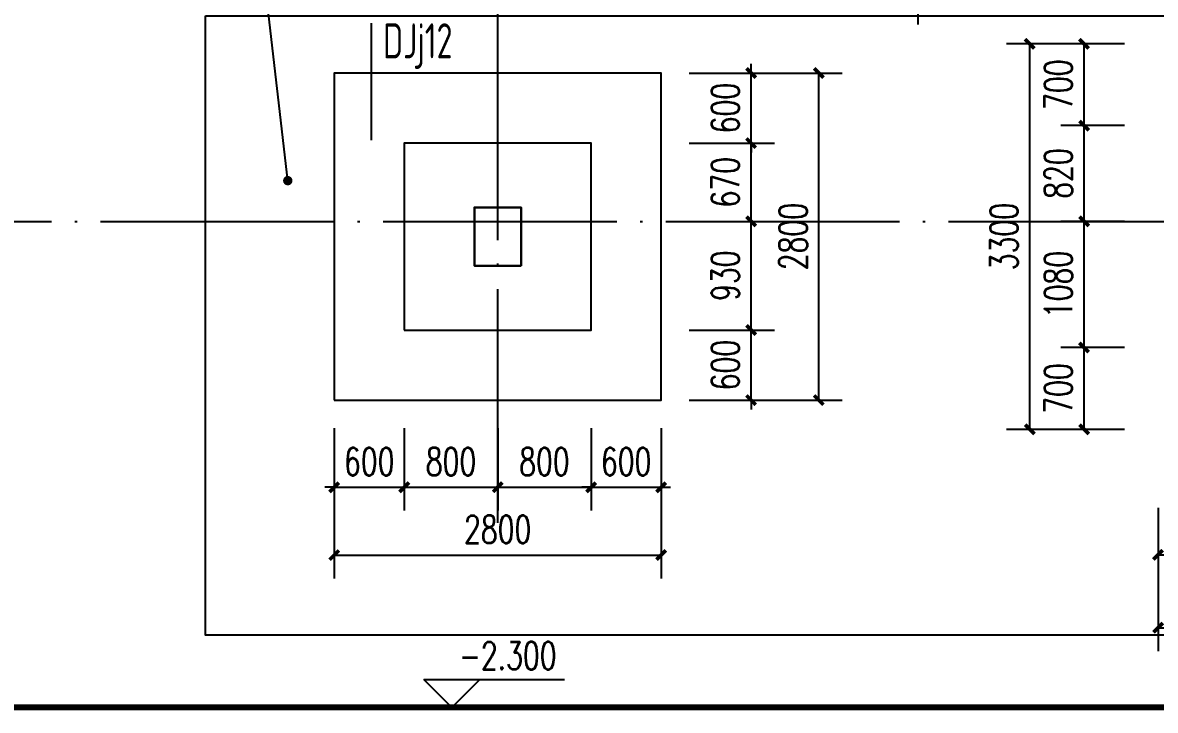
# Model space of a CAD drawing. Extents: x 1051052 to 1482120, y -981644 to -673261.
# Drawn here: x 1126256 to 1135956, y -850471 to -844585 of the extents above; entities that cross this region are included whole.
import ezdxf
from ezdxf.enums import TextEntityAlignment as Align

# ---------------------------------------------------------------- set-up
doc = ezdxf.new("R2010")
doc.units = 0
doc.header["$LTSCALE"] = 1000
doc.header["$MEASUREMENT"] = 0
doc.linetypes.add('DOTE', pattern=[2.42, 2, -0.2, 0.02, -0.2])
for name, color, linetype, lineweight in [('1526', 7, 'Continuous', 18), ('BASE-DJ', 2, 'Continuous', 25), ('BASE-DJ-BH', 7, 'Continuous', 25), ('BASE-JZ', 7, 'Continuous', 25), ('COLU', 2, 'Continuous', 30), ('TEXT', 7, 'Continuous', 25)]:
    doc.layers.add(name, color=color, linetype=linetype, lineweight=lineweight)
for name, color, linetype in [('DIM_ELEV', 3, 'Continuous'), ('DIM_LEAD', 3, 'Continuous'), ('DOTE', 1, 'DOTE'), ('PUB_DIM', 3, 'Continuous'), ('PUB_TEXT', 7, 'Continuous')]:
    doc.layers.add(name, color=color, linetype=linetype)
doc.styles.add('_TCH_DIM', font='SIMPLEX', dxfattribs={"bigfont": 'GBCBIG'})
doc.styles.add('_TCH_DIM_T3', font='SIMPLEX', dxfattribs={"width": 0.705882, "bigfont": 'GBCBIG'})
doc.styles.add('FromPkpm', font='Pkpmeng', dxfattribs={"width": 0.7, "bigfont": 'hztxt'})
doc.dimstyles.new('_TCH_ARCH&&80', dxfattribs={"dimtxt": 238, "dimasz": 80, "dimexe": 200, "dimexo": 240, "dimgap": 101, "dimtad": 1, "dimdec": 0, "dimzin": 0, "dimdsep": 46, "dimtxsty": '_TCH_DIM_T3', "dimblk": 'ARCHTICK', "dimcen": 0.09, "dimclrt": 7, "dimazin": 2, "dimtfac": 1, "dimtdec": 0, "dimtix": 1, "dimtmove": 2, "dimatfit": 3, "dimfxl": 0, "dimtolj": 1, "dimtzin": 0, "dimarcsym": 0})

# ---------------------------------------------------------------- blocks, each defined once
blk = doc.blocks.new('_ArchTick')
at = {"color": 0, "linetype": 'ByBlock', "const_width": 0.4}
blk.add_lwpolyline([(-0.5, -0.5), (0.5, 0.5)], dxfattribs=at)
blk = doc.blocks.new('*D1052')
at = {"layer": 'Defpoints', "color": 0, "transparency": 16777216}
for p in [(1134880.2, -844766.1), (1135932.3, -844766.1), (1135932.3, -848066.1)]:
    blk.add_point(p, dxfattribs=at)
at = {"layer": 'PUB_DIM', "color": 0, "lineweight": -2, "transparency": 16777216}
for p, q in [((1135692.3, -844766.1), (1134680.2, -844766.1)), ((1134880.2, -848066.1), (1134880.2, -844766.1)), ((1135692.3, -848066.1), (1134680.2, -848066.1))]:
    blk.add_line(p, q, dxfattribs=at)
at = {"layer": 'PUB_DIM', "color": 0, "lineweight": -2, "transparency": 16777216, "xscale": 80, "yscale": 80, "zscale": 80}
for p, rotation in [((1134880.2, -844766.1), 90), ((1134880.2, -848066.1), 270)]:
    blk.add_blockref('_ArchTick', p, dxfattribs=dict(at, rotation=rotation))
at = {"layer": 'PUB_DIM', "color": 7, "transparency": 16777216, "insert": (1134660.2, -846416.1), "char_height": 238, "attachment_point": 5, "rotation": 90, "style": '_TCH_DIM_T3'}
blk.add_mtext('\\A1;3300', dxfattribs=at)
blk = doc.blocks.new('*D1053')
at = {"layer": 'Defpoints', "color": 0, "transparency": 16777216}
for p in [(1135345.3, -847366.1), (1135932.3, -847366.1), (1135932.3, -848066.1)]:
    blk.add_point(p, dxfattribs=at)
at = {"layer": 'PUB_DIM', "color": 0, "lineweight": -2, "transparency": 16777216}
for p, q in [((1135692.3, -847366.1), (1135145.3, -847366.1)), ((1135345.3, -848066.1), (1135345.3, -847366.1)), ((1135692.3, -848066.1), (1135145.3, -848066.1))]:
    blk.add_line(p, q, dxfattribs=at)
at = {"layer": 'PUB_DIM', "color": 0, "lineweight": -2, "transparency": 16777216, "xscale": 80, "yscale": 80, "zscale": 80}
for p, rotation in [((1135345.3, -847366.1), 90), ((1135345.3, -848066.1), 270)]:
    blk.add_blockref('_ArchTick', p, dxfattribs=dict(at, rotation=rotation))
at = {"layer": 'PUB_DIM', "color": 7, "transparency": 16777216, "insert": (1135125.3, -847716.1), "char_height": 238, "attachment_point": 5, "rotation": 90, "style": '_TCH_DIM_T3'}
blk.add_mtext('\\A1;700', dxfattribs=at)
blk = doc.blocks.new('*D1054')
at = {"layer": 'Defpoints', "color": 0, "transparency": 16777216}
for p in [(1135345.3, -846286.1), (1135932.3, -846286.1), (1135932.3, -847366.1)]:
    blk.add_point(p, dxfattribs=at)
at = {"layer": 'PUB_DIM', "color": 0, "lineweight": -2, "transparency": 16777216}
for p, q in [((1135692.3, -846286.1), (1135145.3, -846286.1)), ((1135345.3, -847366.1), (1135345.3, -846286.1)), ((1135692.3, -847366.1), (1135145.3, -847366.1))]:
    blk.add_line(p, q, dxfattribs=at)
at = {"layer": 'PUB_DIM', "color": 0, "lineweight": -2, "transparency": 16777216, "xscale": 80, "yscale": 80, "zscale": 80}
for p, rotation in [((1135345.3, -846286.1), 90), ((1135345.3, -847366.1), 270)]:
    blk.add_blockref('_ArchTick', p, dxfattribs=dict(at, rotation=rotation))
at = {"layer": 'PUB_DIM', "color": 7, "transparency": 16777216, "insert": (1135125.3, -846826.1), "char_height": 238, "attachment_point": 5, "rotation": 90, "style": '_TCH_DIM_T3'}
blk.add_mtext('\\A1;1080', dxfattribs=at)
blk = doc.blocks.new('*D1055')
at = {"layer": 'Defpoints', "color": 0, "transparency": 16777216}
for p in [(1135345.3, -845466.1), (1135932.3, -845466.1), (1135932.3, -846286.1)]:
    blk.add_point(p, dxfattribs=at)
at = {"layer": 'PUB_DIM', "color": 0, "lineweight": -2, "transparency": 16777216}
for p, q in [((1135692.3, -845466.1), (1135145.3, -845466.1)), ((1135345.3, -846286.1), (1135345.3, -845466.1)), ((1135692.3, -846286.1), (1135145.3, -846286.1))]:
    blk.add_line(p, q, dxfattribs=at)
at = {"layer": 'PUB_DIM', "color": 0, "lineweight": -2, "transparency": 16777216, "xscale": 80, "yscale": 80, "zscale": 80}
for p, rotation in [((1135345.3, -845466.1), 90), ((1135345.3, -846286.1), 270)]:
    blk.add_blockref('_ArchTick', p, dxfattribs=dict(at, rotation=rotation))
at = {"layer": 'PUB_DIM', "color": 7, "transparency": 16777216, "insert": (1135125.3, -845876.1), "char_height": 238, "attachment_point": 5, "rotation": 90, "style": '_TCH_DIM_T3'}
blk.add_mtext('\\A1;820', dxfattribs=at)
blk = doc.blocks.new('*D1056')
at = {"layer": 'Defpoints', "color": 0, "transparency": 16777216}
for p in [(1135345.3, -844766.1), (1135932.3, -844766.1), (1135932.3, -845466.1)]:
    blk.add_point(p, dxfattribs=at)
at = {"layer": 'PUB_DIM', "color": 0, "lineweight": -2, "transparency": 16777216}
for p, q in [((1135692.3, -844766.1), (1135145.3, -844766.1)), ((1135345.3, -845466.1), (1135345.3, -844766.1)), ((1135692.3, -845466.1), (1135145.3, -845466.1))]:
    blk.add_line(p, q, dxfattribs=at)
at = {"layer": 'PUB_DIM', "color": 0, "lineweight": -2, "transparency": 16777216, "xscale": 80, "yscale": 80, "zscale": 80}
for p, rotation in [((1135345.3, -844766.1), 90), ((1135345.3, -845466.1), 270)]:
    blk.add_blockref('_ArchTick', p, dxfattribs=dict(at, rotation=rotation))
at = {"layer": 'PUB_DIM', "color": 7, "transparency": 16777216, "insert": (1135125.3, -845116.1), "char_height": 238, "attachment_point": 5, "rotation": 90, "style": '_TCH_DIM_T3'}
blk.add_mtext('\\A1;700', dxfattribs=at)
blk = doc.blocks.new('*D1062')
at = {"layer": 'Defpoints', "color": 0, "transparency": 16777216}
for p in [(1135978.7, -848496.6), (1139278.7, -848496.6), (1139278.7, -849763.9)]:
    blk.add_point(p, dxfattribs=at)
at = {"layer": 'PUB_DIM', "color": 0, "lineweight": -2, "transparency": 16777216}
for p, q in [((1135978.7, -848736.6), (1135978.7, -849963.9)), ((1139278.7, -848736.6), (1139278.7, -849963.9)), ((1135978.7, -849763.9), (1139278.7, -849763.9))]:
    blk.add_line(p, q, dxfattribs=at)
at = {"layer": 'PUB_DIM', "color": 0, "lineweight": -2, "transparency": 16777216, "xscale": 80, "yscale": 80, "zscale": 80, "rotation": 180}
blk.add_blockref('_ArchTick', (1135978.7, -849763.9), dxfattribs=at)
at = {"layer": 'PUB_DIM', "color": 0, "lineweight": -2, "transparency": 16777216, "xscale": 80, "yscale": 80, "zscale": 80}
blk.add_blockref('_ArchTick', (1139278.7, -849763.9), dxfattribs=at)
at = {"layer": 'PUB_DIM', "color": 7, "transparency": 16777216, "insert": (1137628.7, -849543.9), "char_height": 238, "attachment_point": 5, "style": '_TCH_DIM_T3'}
blk.add_mtext('\\A1;3300', dxfattribs=at)
blk = doc.blocks.new('*D1063')
at = {"layer": 'Defpoints', "color": 0, "transparency": 16777216}
for p in [(1135978.7, -848496.6), (1136703.7, -848496.6), (1136703.7, -849140.9)]:
    blk.add_point(p, dxfattribs=at)
at = {"layer": 'PUB_DIM', "color": 0, "lineweight": -2, "transparency": 16777216}
for p, q in [((1135978.7, -848736.6), (1135978.7, -849340.9)), ((1136703.7, -848736.6), (1136703.7, -849340.9)), ((1135978.7, -849140.9), (1136703.7, -849140.9))]:
    blk.add_line(p, q, dxfattribs=at)
at = {"layer": 'PUB_DIM', "color": 0, "lineweight": -2, "transparency": 16777216, "xscale": 80, "yscale": 80, "zscale": 80, "rotation": 180}
blk.add_blockref('_ArchTick', (1135978.7, -849140.9), dxfattribs=at)
at = {"layer": 'PUB_DIM', "color": 0, "lineweight": -2, "transparency": 16777216, "xscale": 80, "yscale": 80, "zscale": 80}
blk.add_blockref('_ArchTick', (1136703.7, -849140.9), dxfattribs=at)
at = {"layer": 'PUB_DIM', "color": 7, "transparency": 16777216, "insert": (1136341.2, -848920.9), "char_height": 238, "attachment_point": 5, "style": '_TCH_DIM_T3'}
blk.add_mtext('\\A1;725', dxfattribs=at)
blk = doc.blocks.new('*D1067')
at = {"layer": 'Defpoints', "color": 0, "transparency": 16777216}
for p in [(1131723.7, -845016.1), (1133073.6, -845016.1), (1131723.7, -847816.1)]:
    blk.add_point(p, dxfattribs=at)
at = {"layer": 'PUB_DIM', "color": 0, "lineweight": -2, "transparency": 16777216}
for p, q in [((1131963.7, -845016.1), (1133273.6, -845016.1)), ((1133073.6, -847816.1), (1133073.6, -845016.1)), ((1131963.7, -847816.1), (1133273.6, -847816.1))]:
    blk.add_line(p, q, dxfattribs=at)
at = {"layer": 'PUB_DIM', "color": 0, "lineweight": -2, "transparency": 16777216, "xscale": 80, "yscale": 80, "zscale": 80}
for p, rotation in [((1133073.6, -845016.1), 90), ((1133073.6, -847816.1), 270)]:
    blk.add_blockref('_ArchTick', p, dxfattribs=dict(at, rotation=rotation))
at = {"layer": 'PUB_DIM', "color": 7, "transparency": 16777216, "insert": (1132853.6, -846416.1), "char_height": 238, "attachment_point": 5, "rotation": 90, "style": '_TCH_DIM_T3'}
blk.add_mtext('\\A1;2800', dxfattribs=at)
blk = doc.blocks.new('*D1068')
at = {"layer": 'Defpoints', "color": 0, "transparency": 16777216}
for p in [(1131723.7, -847216.1), (1132493.8, -847216.1), (1131723.7, -847816.1)]:
    blk.add_point(p, dxfattribs=at)
at = {"layer": 'PUB_DIM', "color": 0, "lineweight": -2, "transparency": 16777216}
for p, q in [((1132493.8, -847216.1), (1132493.8, -847136.1)), ((1131963.7, -847216.1), (1132693.8, -847216.1)), ((1132493.8, -847816.1), (1132493.8, -847216.1)), ((1131963.7, -847816.1), (1132693.8, -847816.1)), ((1132493.8, -847816.1), (1132493.8, -847896.1))]:
    blk.add_line(p, q, dxfattribs=at)
at = {"layer": 'PUB_DIM', "color": 0, "lineweight": -2, "transparency": 16777216, "xscale": 80, "yscale": 80, "zscale": 80}
for p, rotation in [((1132493.8, -847216.1), 270), ((1132493.8, -847816.1), 90)]:
    blk.add_blockref('_ArchTick', p, dxfattribs=dict(at, rotation=rotation))
at = {"layer": 'PUB_DIM', "color": 7, "transparency": 16777216, "insert": (1132273.8, -847516.1), "char_height": 238, "attachment_point": 5, "rotation": 90, "style": '_TCH_DIM_T3'}
blk.add_mtext('\\A1;600', dxfattribs=at)
blk = doc.blocks.new('*D1069')
at = {"layer": 'Defpoints', "color": 0, "transparency": 16777216}
for p in [(1131723.7, -846286.1), (1132493.8, -846286.1), (1131723.7, -847216.1)]:
    blk.add_point(p, dxfattribs=at)
at = {"layer": 'PUB_DIM', "color": 0, "lineweight": -2, "transparency": 16777216}
for p, q in [((1131963.7, -846286.1), (1132693.8, -846286.1)), ((1132493.8, -847216.1), (1132493.8, -846286.1)), ((1131963.7, -847216.1), (1132693.8, -847216.1))]:
    blk.add_line(p, q, dxfattribs=at)
at = {"layer": 'PUB_DIM', "color": 0, "lineweight": -2, "transparency": 16777216, "xscale": 80, "yscale": 80, "zscale": 80}
for p, rotation in [((1132493.8, -846286.1), 90), ((1132493.8, -847216.1), 270)]:
    blk.add_blockref('_ArchTick', p, dxfattribs=dict(at, rotation=rotation))
at = {"layer": 'PUB_DIM', "color": 7, "transparency": 16777216, "insert": (1132273.8, -846751.1), "char_height": 238, "attachment_point": 5, "rotation": 90, "style": '_TCH_DIM_T3'}
blk.add_mtext('\\A1;930', dxfattribs=at)
blk = doc.blocks.new('*D1070')
at = {"layer": 'Defpoints', "color": 0, "transparency": 16777216}
for p in [(1131723.7, -845616.1), (1132493.8, -845616.1), (1131723.7, -846286.1)]:
    blk.add_point(p, dxfattribs=at)
at = {"layer": 'PUB_DIM', "color": 0, "lineweight": -2, "transparency": 16777216}
for p, q in [((1131963.7, -845616.1), (1132693.8, -845616.1)), ((1132493.8, -846286.1), (1132493.8, -845616.1)), ((1131963.7, -846286.1), (1132693.8, -846286.1))]:
    blk.add_line(p, q, dxfattribs=at)
at = {"layer": 'PUB_DIM', "color": 0, "lineweight": -2, "transparency": 16777216, "xscale": 80, "yscale": 80, "zscale": 80}
for p, rotation in [((1132493.8, -845616.1), 90), ((1132493.8, -846286.1), 270)]:
    blk.add_blockref('_ArchTick', p, dxfattribs=dict(at, rotation=rotation))
at = {"layer": 'PUB_DIM', "color": 7, "transparency": 16777216, "insert": (1132273.8, -845951.1), "char_height": 238, "attachment_point": 5, "rotation": 90, "style": '_TCH_DIM_T3'}
blk.add_mtext('\\A1;670', dxfattribs=at)
blk = doc.blocks.new('*D1071')
at = {"layer": 'Defpoints', "color": 0, "transparency": 16777216}
for p in [(1131723.7, -845016.1), (1132493.8, -845016.1), (1131723.7, -845616.1)]:
    blk.add_point(p, dxfattribs=at)
at = {"layer": 'PUB_DIM', "color": 0, "lineweight": -2, "transparency": 16777216}
for p, q in [((1132493.8, -845016.1), (1132493.8, -844936.1)), ((1131963.7, -845016.1), (1132693.8, -845016.1)), ((1132493.8, -845616.1), (1132493.8, -845016.1)), ((1131963.7, -845616.1), (1132693.8, -845616.1)), ((1132493.8, -845616.1), (1132493.8, -845696.1))]:
    blk.add_line(p, q, dxfattribs=at)
at = {"layer": 'PUB_DIM', "color": 0, "lineweight": -2, "transparency": 16777216, "xscale": 80, "yscale": 80, "zscale": 80}
for p, rotation in [((1132493.8, -845016.1), 270), ((1132493.8, -845616.1), 90)]:
    blk.add_blockref('_ArchTick', p, dxfattribs=dict(at, rotation=rotation))
at = {"layer": 'PUB_DIM', "color": 7, "transparency": 16777216, "insert": (1132273.8, -845316.1), "char_height": 238, "attachment_point": 5, "rotation": 90, "style": '_TCH_DIM_T3'}
blk.add_mtext('\\A1;600', dxfattribs=at)
blk = doc.blocks.new('*D1082')
at = {"layer": 'Defpoints', "color": 0, "transparency": 16777216}
for p in [(1128923.7, -847816.1), (1131723.7, -847816.1), (1131723.7, -849142.7)]:
    blk.add_point(p, dxfattribs=at)
at = {"layer": 'PUB_DIM', "color": 0, "lineweight": -2, "transparency": 16777216}
for p, q in [((1128923.7, -848056.1), (1128923.7, -849342.7)), ((1131723.7, -848056.1), (1131723.7, -849342.7)), ((1128923.7, -849142.7), (1131723.7, -849142.7))]:
    blk.add_line(p, q, dxfattribs=at)
at = {"layer": 'PUB_DIM', "color": 0, "lineweight": -2, "transparency": 16777216, "xscale": 80, "yscale": 80, "zscale": 80, "rotation": 180}
blk.add_blockref('_ArchTick', (1128923.7, -849142.7), dxfattribs=at)
at = {"layer": 'PUB_DIM', "color": 0, "lineweight": -2, "transparency": 16777216, "xscale": 80, "yscale": 80, "zscale": 80}
blk.add_blockref('_ArchTick', (1131723.7, -849142.7), dxfattribs=at)
at = {"layer": 'PUB_DIM', "color": 7, "transparency": 16777216, "insert": (1130323.7, -848922.7), "char_height": 238, "attachment_point": 5, "style": '_TCH_DIM_T3'}
blk.add_mtext('\\A1;2800', dxfattribs=at)
blk = doc.blocks.new('*D1083')
at = {"layer": 'Defpoints', "color": 0, "transparency": 16777216}
for p in [(1128923.7, -847816.1), (1129523.7, -847816.1), (1129523.7, -848562.1)]:
    blk.add_point(p, dxfattribs=at)
at = {"layer": 'PUB_DIM', "color": 0, "lineweight": -2, "transparency": 16777216}
for p, q in [((1128923.7, -848056.1), (1128923.7, -848762.1)), ((1129523.7, -848056.1), (1129523.7, -848762.1)), ((1128923.7, -848562.1), (1128843.7, -848562.1)), ((1128923.7, -848562.1), (1129523.7, -848562.1)), ((1129523.7, -848562.1), (1129603.7, -848562.1))]:
    blk.add_line(p, q, dxfattribs=at)
at = {"layer": 'PUB_DIM', "color": 0, "lineweight": -2, "transparency": 16777216, "xscale": 80, "yscale": 80, "zscale": 80}
blk.add_blockref('_ArchTick', (1128923.7, -848562.1), dxfattribs=at)
at = {"layer": 'PUB_DIM', "color": 0, "lineweight": -2, "transparency": 16777216, "xscale": 80, "yscale": 80, "zscale": 80, "rotation": 180}
blk.add_blockref('_ArchTick', (1129523.7, -848562.1), dxfattribs=at)
at = {"layer": 'PUB_DIM', "color": 7, "transparency": 16777216, "insert": (1129223.7, -848342.1), "char_height": 238, "attachment_point": 5, "style": '_TCH_DIM_T3'}
blk.add_mtext('\\A1;600', dxfattribs=at)
blk = doc.blocks.new('*D1084')
at = {"layer": 'Defpoints', "color": 0, "transparency": 16777216}
for p in [(1129523.7, -847816.1), (1130323.7, -847816.1), (1130323.7, -848562.1)]:
    blk.add_point(p, dxfattribs=at)
at = {"layer": 'PUB_DIM', "color": 0, "lineweight": -2, "transparency": 16777216}
for p, q in [((1129523.7, -848056.1), (1129523.7, -848762.1)), ((1130323.7, -848056.1), (1130323.7, -848762.1)), ((1129523.7, -848562.1), (1130323.7, -848562.1))]:
    blk.add_line(p, q, dxfattribs=at)
at = {"layer": 'PUB_DIM', "color": 0, "lineweight": -2, "transparency": 16777216, "xscale": 80, "yscale": 80, "zscale": 80, "rotation": 180}
blk.add_blockref('_ArchTick', (1129523.7, -848562.1), dxfattribs=at)
at = {"layer": 'PUB_DIM', "color": 0, "lineweight": -2, "transparency": 16777216, "xscale": 80, "yscale": 80, "zscale": 80}
blk.add_blockref('_ArchTick', (1130323.7, -848562.1), dxfattribs=at)
at = {"layer": 'PUB_DIM', "color": 7, "transparency": 16777216, "insert": (1129923.7, -848342.1), "char_height": 238, "attachment_point": 5, "style": '_TCH_DIM_T3'}
blk.add_mtext('\\A1;800', dxfattribs=at)
blk = doc.blocks.new('*D1085')
at = {"layer": 'Defpoints', "color": 0, "transparency": 16777216}
for p in [(1130323.7, -847816.1), (1131123.7, -847816.1), (1131123.7, -848562.1)]:
    blk.add_point(p, dxfattribs=at)
at = {"layer": 'PUB_DIM', "color": 0, "lineweight": -2, "transparency": 16777216}
for p, q in [((1130323.7, -848056.1), (1130323.7, -848762.1)), ((1131123.7, -848056.1), (1131123.7, -848762.1)), ((1130323.7, -848562.1), (1131123.7, -848562.1))]:
    blk.add_line(p, q, dxfattribs=at)
at = {"layer": 'PUB_DIM', "color": 0, "lineweight": -2, "transparency": 16777216, "xscale": 80, "yscale": 80, "zscale": 80, "rotation": 180}
blk.add_blockref('_ArchTick', (1130323.7, -848562.1), dxfattribs=at)
at = {"layer": 'PUB_DIM', "color": 0, "lineweight": -2, "transparency": 16777216, "xscale": 80, "yscale": 80, "zscale": 80}
blk.add_blockref('_ArchTick', (1131123.7, -848562.1), dxfattribs=at)
at = {"layer": 'PUB_DIM', "color": 7, "transparency": 16777216, "insert": (1130723.7, -848342.1), "char_height": 238, "attachment_point": 5, "style": '_TCH_DIM_T3'}
blk.add_mtext('\\A1;800', dxfattribs=at)
blk = doc.blocks.new('*D1086')
at = {"layer": 'Defpoints', "color": 0, "transparency": 16777216}
for p in [(1131123.7, -847816.1), (1131723.7, -847816.1), (1131723.7, -848562.1)]:
    blk.add_point(p, dxfattribs=at)
at = {"layer": 'PUB_DIM', "color": 0, "lineweight": -2, "transparency": 16777216}
for p, q in [((1131123.7, -848056.1), (1131123.7, -848762.1)), ((1131723.7, -848056.1), (1131723.7, -848762.1)), ((1131123.7, -848562.1), (1131043.7, -848562.1)), ((1131123.7, -848562.1), (1131723.7, -848562.1)), ((1131723.7, -848562.1), (1131803.7, -848562.1))]:
    blk.add_line(p, q, dxfattribs=at)
at = {"layer": 'PUB_DIM', "color": 0, "lineweight": -2, "transparency": 16777216, "xscale": 80, "yscale": 80, "zscale": 80}
blk.add_blockref('_ArchTick', (1131123.7, -848562.1), dxfattribs=at)
at = {"layer": 'PUB_DIM', "color": 0, "lineweight": -2, "transparency": 16777216, "xscale": 80, "yscale": 80, "zscale": 80, "rotation": 180}
blk.add_blockref('_ArchTick', (1131723.7, -848562.1), dxfattribs=at)
at = {"layer": 'PUB_DIM', "color": 7, "transparency": 16777216, "insert": (1131423.7, -848342.1), "char_height": 238, "attachment_point": 5, "style": '_TCH_DIM_T3'}
blk.add_mtext('\\A1;600', dxfattribs=at)

msp = doc.modelspace()

# ---------------------------------------------------------------- linework, layer by layer
at = {"layer": '1526', "const_width": 50}
msp.add_lwpolyline([(1102022.121, -850063.961), (1118469.361, -850063.961), (1118469.361, -850446.415), (1138256.459, -850446.415), (1138256.459, -849829.255), (1144834.563, -849829.255)], dxfattribs=at)
at = {"layer": 'BASE-DJ', "linetype": 'Continuous'}
for points in [[(1128923.728, -847816.083), (1131723.728, -847816.083), (1131723.728, -845016.083), (1128923.728, -845016.083)], [(1129523.728, -847216.083), (1131123.728, -847216.083), (1131123.728, -845616.083), (1129523.728, -845616.083)]]:
    msp.add_lwpolyline(points, close=True, dxfattribs=at)
at = {"layer": 'BASE-JZ'}
msp.add_lwpolyline([(1129241.911, -845590.726), (1129241.911, -844590.726)], dxfattribs=at)
at = {"layer": 'COLU', "linetype": 'Continuous'}
msp.add_lwpolyline([(1130523.728, -846666.083), (1130523.728, -846166.083), (1130123.728, -846166.083), (1130123.728, -846666.083)], close=True, dxfattribs=at)
at = {"layer": 'DIM_ELEV'}
for p, q in [((1129930.735, -850446.415), (1129690.735, -850206.415)), ((1129690.735, -850206.415), (1130896.735, -850206.415)), ((1129930.735, -850446.415), (1130170.735, -850206.415))]:
    msp.add_line(p, q, dxfattribs=at)
at = {"layer": 'DIM_LEAD'}
msp.add_line((1128526.096, -845937.568), (1128320.825, -844164.592), dxfattribs=at)
at = {"layer": 'DIM_LEAD', "const_width": 40}
msp.add_lwpolyline([(1128528.396, -845957.435, 1), (1128523.796, -845917.701, 1)], format="xyb", close=True, dxfattribs=at)
at = {"layer": 'DOTE'}
for p, q in [((1130323.728, -848867.436), (1130323.728, -834286.083)), ((1133923.728, -844601.92), (1133923.728, -834286.083)), ((1102723.728, -846286.083), (1143623.728, -846286.083)), ((1102723.728, -846286.083), (1143623.728, -846286.083))]:
    msp.add_line(p, q, dxfattribs=at)
at = {"layer": 'TEXT'}
msp.add_lwpolyline([(1127821.945, -844527.262), (1145628.507, -844527.262), (1145628.507, -849829.255), (1127821.945, -849829.255)], close=True, dxfattribs=at)

# ---------------------------------------------------------------- texts
at = {"layer": 'BASE-DJ-BH', "style": 'FromPkpm', "width": 0.7}
msp.add_text('DJj12', height=300, dxfattribs=at).set_placement((1129341.911, -844590.726), align=Align.TOP_LEFT)
at = {"layer": 'PUB_TEXT', "color": 7, "style": '_TCH_DIM', "width": 0.705882}
msp.add_text('-2.300', height=238, dxfattribs=at).set_placement((1129992.735, -850122.415))

# ---------------------------------------------------------------- dimensions: what is measured, and where the dimension line sits
at = {"layer": 'PUB_DIM'}
for p1, p2, distance, picture, middle in [((1135932.286, -848066.083), (1135932.286, -844766.083), 1052.101, '*D1052', (1134660.185, -846416.083)), ((1135932.286, -845466.083), (1135932.286, -844766.083), 586.95, '*D1056', (1135125.336, -845116.083)), ((1131723.728, -845616.083), (1131723.728, -845016.083), -770.07, '*D1071', (1132273.798, -845316.083)), ((1131723.728, -847816.083), (1131723.728, -845016.083), -1349.915, '*D1067', (1132853.643, -846416.083)), ((1135932.286, -846286.083), (1135932.286, -845466.083), 586.95, '*D1055', (1135125.336, -845876.083)), ((1131723.728, -846286.083), (1131723.728, -845616.083), -770.07, '*D1070', (1132273.798, -845951.083)), ((1131723.728, -847216.083), (1131723.728, -846286.083), -770.07, '*D1069', (1132273.798, -846751.083)), ((1135932.286, -847366.083), (1135932.286, -846286.083), 586.95, '*D1054', (1135125.336, -846826.083)), ((1131723.728, -847816.083), (1131723.728, -847216.083), -770.07, '*D1068', (1132273.798, -847516.083)), ((1135932.286, -848066.083), (1135932.286, -847366.083), 586.95, '*D1053', (1135125.336, -847716.083)), ((1128923.728, -847816.083), (1129523.728, -847816.083), -745.982, '*D1083', (1129223.728, -848342.065)), ((1128923.728, -847816.083), (1131723.728, -847816.083), -1326.628, '*D1082', (1130323.728, -848922.71)), ((1129523.728, -847816.083), (1130323.728, -847816.083), -745.982, '*D1084', (1129923.728, -848342.065)), ((1130323.728, -847816.083), (1131123.728, -847816.083), -745.982, '*D1085', (1130723.728, -848342.065)), ((1131123.728, -847816.083), (1131723.728, -847816.083), -745.982, '*D1086', (1131423.728, -848342.065)), ((1135978.728, -848496.564), (1139278.728, -848496.564), -1267.304, '*D1062', (1137628.728, -849543.868)), ((1135978.728, -848496.564), (1136703.728, -848496.564), -644.356, '*D1063', (1136341.228, -848920.92))]:
    dim = msp.add_aligned_dim(p1=p1, p2=p2, distance=distance, dimstyle='_TCH_ARCH&&80', dxfattribs=at)
    dim.commit()
    dim.dimension.update_dxf_attribs({"geometry": picture, "text_midpoint": middle})

doc.saveas('drawing.dxf')
